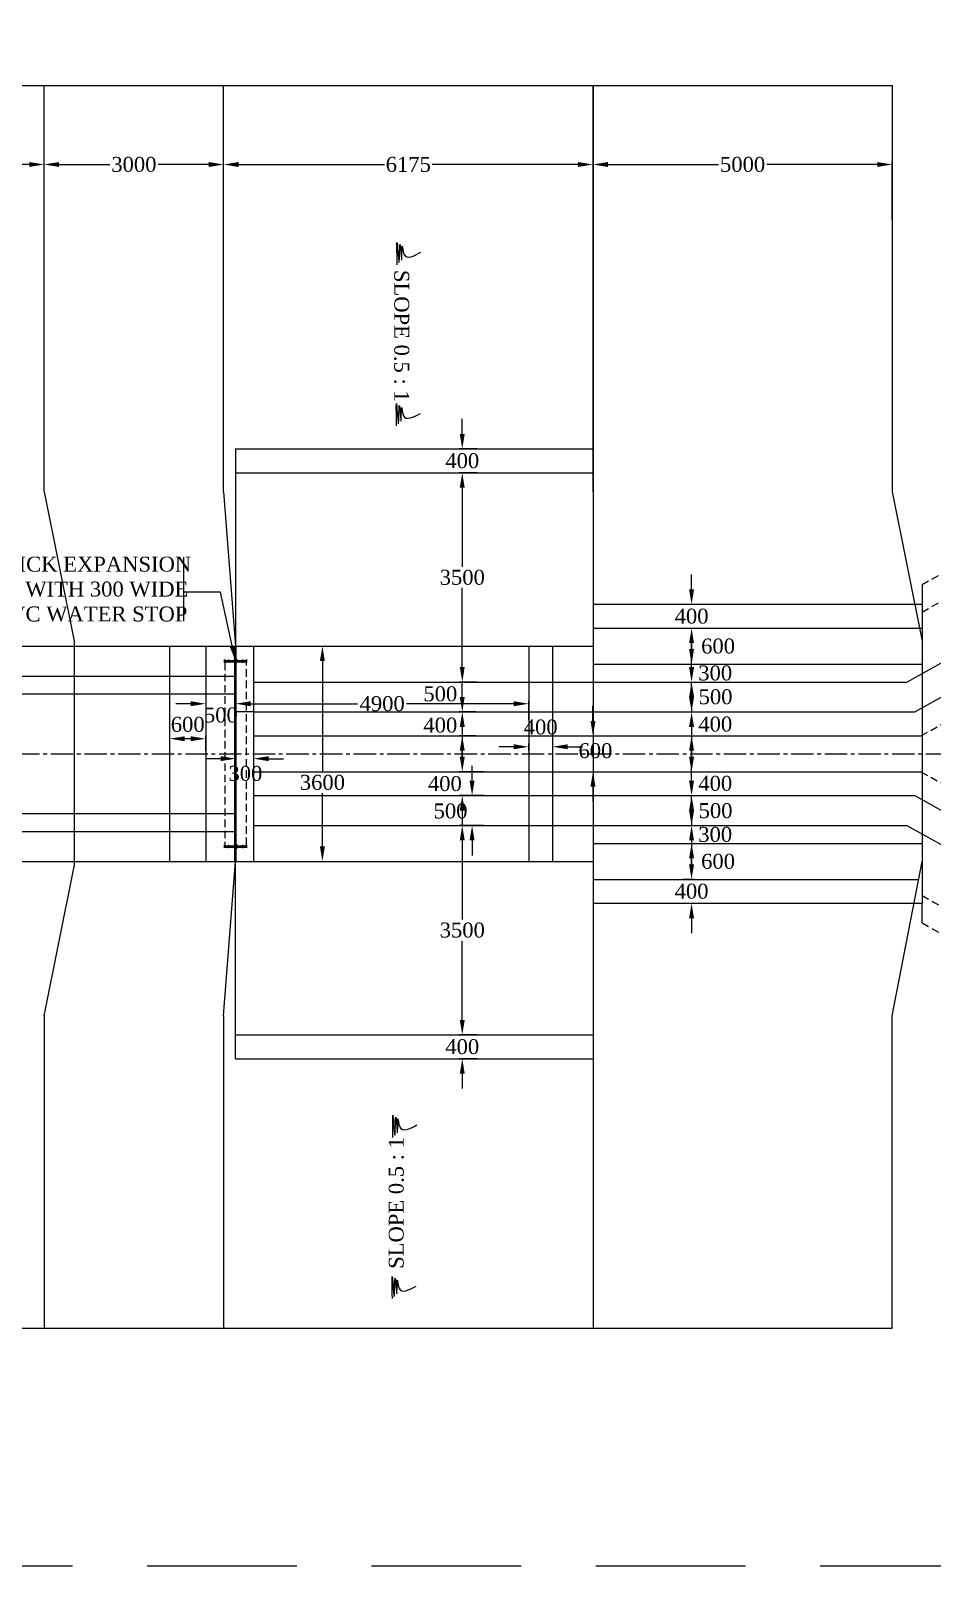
# Model space of a CAD drawing. Header units: metres. Extents: x -2039 to 105989, y -7158 to 44744.
# Drawn here: x 55542 to 70612, y -7158 to 18524 of the extents above; entities that cross this region are included whole.
import ezdxf

# ---------------------------------------------------------------- set-up
doc = ezdxf.new("R2010")
doc.units = ezdxf.units.M
doc.header["$LTSCALE"] = 10000
doc.header["$MEASUREMENT"] = 0
doc.header["$PDMODE"] = 34
doc.linetypes.add('CENTER2', pattern=[1.125, 0.75, -0.125, 0.125, -0.125])
doc.linetypes.add('DASHED2', pattern=[0.375, 0.25, -0.125])
doc.layers.get('0').update_dxf_attribs({"lineweight": 15})
for name, color, linetype, lineweight in [('5', 7, 'DASHED2', 15), ('CON HATCH', 8, 'Continuous', 13), ('DIM', 255, 'Continuous', 18), ('ref', 7, 'DASHED2', 15), ('SLOPE', 8, 'Continuous', 5), ('THICK LINE', 255, 'Continuous', 35)]:
    doc.layers.add(name, color=color, linetype=linetype, lineweight=lineweight)
doc.styles.add('dim', font='times.ttf')
doc.styles.add('Rs', font='romans.shx')
doc.styles.get("Standard").update_dxf_attribs({"font": 'times.ttf', "height": 250})
doc.styles.add('TIMES', font='times.ttf', dxfattribs={"height": 250})
doc.dimstyles.new('RS-1', dxfattribs={"dimtxt": 2, "dimasz": 2, "dimexe": 1, "dimexo": 1, "dimgap": 1, "dimtad": 1, "dimdec": 0, "dimzin": 0, "dimdsep": 46, "dimtxsty": 'Rs', "dimcen": 0.5, "dimclrd": 256, "dimclre": 256, "dimclrt": 7, "dimadec": 0, "dimazin": 0, "dimtfac": 1, "dimtdec": 0, "dimtofl": 0, "dimtmove": 2, "dimatfit": 3, "dimfxl": 1, "dimtolj": 1, "dimtzin": 0, "dimlwd": 9, "dimlwe": 9, "dimarcsym": 0})
doc.dimstyles.new('SCALE', dxfattribs={"dimtxt": 250, "dimasz": 250, "dimexe": 50, "dimexo": 50, "dimgap": 50, "dimtad": 0, "dimtih": 1, "dimtoh": 1, "dimdec": 0, "dimzin": 0, "dimdsep": 46, "dimtxsty": 'dim', "dimcen": 0.09, "dimaunit": 1, "dimadec": 5, "dimazin": 0, "dimtfac": 1, "dimtdec": 0, "dimtofl": 0, "dimtmove": 0, "dimatfit": 3, "dimfxl": 1, "dimtolj": 1, "dimtzin": 0, "dimlwd": 13, "dimlwe": 9, "dimarcsym": 0})

# ---------------------------------------------------------------- blocks, each defined once
blk = doc.blocks.new('*D113')
at = {"color": 0, "lineweight": 9, "transparency": 16777216}
for p, q in [((53467, 15776), (53467, 16337)), ((55767, 15776), (55767, 16337))]:
    blk.add_line(p, q, dxfattribs=at)
at = {"color": 0, "lineweight": 13, "transparency": 16777216}
for p, q in [((53717, 16287), (54208, 16287)), ((55517, 16287), (55025, 16287))]:
    blk.add_line(p, q, dxfattribs=at)
at = {"color": 0, "transparency": 16777216}
for points in [[(53717, 16328), (53717, 16245), (53467, 16287)], [(55517, 16328), (55517, 16245), (55767, 16287)]]:
    blk.add_solid(points, dxfattribs=at)
at = {"layer": 'Defpoints', "color": 0, "transparency": 16777216}
for p in [(55767, 16287), (53467, 15726), (55767, 15726)]:
    blk.add_point(p, dxfattribs=at)
at = {"color": 0, "transparency": 16777216, "insert": (54617, 16287), "char_height": 250, "attachment_point": 5, "style": 'dim'}
blk.add_mtext('\\A1;2300', dxfattribs=at)
blk = doc.blocks.new('*D117')
at = {"color": 0, "lineweight": 9, "transparency": 16777216}
for p, q in [((55767, 15776), (55767, 16337)), ((58767, 15776), (58767, 16337))]:
    blk.add_line(p, q, dxfattribs=at)
at = {"color": 0, "lineweight": 13, "transparency": 16777216}
for p, q in [((56017, 16287), (56862, 16287)), ((58517, 16287), (57672, 16287))]:
    blk.add_line(p, q, dxfattribs=at)
at = {"color": 0, "transparency": 16777216}
for points in [[(56017, 16328), (56017, 16245), (55767, 16287)], [(58517, 16328), (58517, 16245), (58767, 16287)]]:
    blk.add_solid(points, dxfattribs=at)
at = {"layer": 'Defpoints', "color": 0, "transparency": 16777216}
for p in [(58767, 16287), (55767, 15726), (58767, 15726)]:
    blk.add_point(p, dxfattribs=at)
at = {"color": 0, "transparency": 16777216, "insert": (57267, 16287), "char_height": 250, "attachment_point": 5, "style": 'dim'}
blk.add_mtext('\\A1;3000', dxfattribs=at)
blk = doc.blocks.new('*D152')
at = {"color": 0, "lineweight": 13, "transparency": 16777216}
for p, q in [((58217, 7268), (57967, 7268)), ((59217, 7268), (59467, 7268))]:
    blk.add_line(p, q, dxfattribs=at)
at = {"color": 0, "lineweight": 9, "transparency": 16777216}
for p, q in [((58467, 7381), (58467, 7218)), ((58967, 7381), (58967, 7218))]:
    blk.add_line(p, q, dxfattribs=at)
at = {"color": 0, "transparency": 16777216}
for points in [[(58217, 7310), (58217, 7227), (58467, 7268)], [(59217, 7310), (59217, 7227), (58967, 7268)]]:
    blk.add_solid(points, dxfattribs=at)
at = {"layer": 'Defpoints', "color": 0, "transparency": 16777216}
for p in [(58467, 7431), (58467, 7268), (58967, 7431)]:
    blk.add_point(p, dxfattribs=at)
at = {"color": 0, "transparency": 16777216, "insert": (58721, 7078), "char_height": 250, "attachment_point": 5, "style": 'dim'}
blk.add_mtext('\\A1;500', dxfattribs=at)
blk = doc.blocks.new('*D153')
at = {"color": 0, "lineweight": 9, "transparency": 16777216}
for p, q in [((58967, 6464), (58967, 6299)), ((59267, 6464), (59267, 6299))]:
    blk.add_line(p, q, dxfattribs=at)
at = {"color": 0, "lineweight": 13, "transparency": 16777216}
for p, q in [((58717, 6349), (58467, 6349)), ((59517, 6349), (59767, 6349))]:
    blk.add_line(p, q, dxfattribs=at)
at = {"color": 0, "transparency": 16777216}
for points in [[(58717, 6391), (58717, 6308), (58967, 6349)], [(59517, 6391), (59517, 6308), (59267, 6349)]]:
    blk.add_solid(points, dxfattribs=at)
at = {"layer": 'Defpoints', "color": 0, "transparency": 16777216}
for p in [(58967, 6514), (59267, 6514), (58967, 6349)]:
    blk.add_point(p, dxfattribs=at)
at = {"color": 0, "transparency": 16777216, "insert": (59131, 6101), "char_height": 250, "attachment_point": 5, "style": 'dim'}
blk.add_mtext('\\A1;300', dxfattribs=at)
blk = doc.blocks.new('*D154')
at = {"color": 0, "lineweight": 9, "transparency": 16777216}
for p, q in [((57867, 6481), (57867, 6733)), ((58467, 6481), (58467, 6733))]:
    blk.add_line(p, q, dxfattribs=at)
at = {"color": 0, "lineweight": 13, "transparency": 16777216}
blk.add_line((58217, 6683), (58117, 6683), dxfattribs=at)
at = {"color": 0, "transparency": 16777216}
for points in [[(58117, 6724), (58117, 6641), (57867, 6683)], [(58217, 6724), (58217, 6641), (58467, 6683)]]:
    blk.add_solid(points, dxfattribs=at)
at = {"layer": 'Defpoints', "color": 0, "transparency": 16777216}
for p in [(57867, 6683), (57867, 6431), (58467, 6431)]:
    blk.add_point(p, dxfattribs=at)
at = {"color": 0, "transparency": 16777216, "insert": (58167, 6921), "char_height": 250, "attachment_point": 5, "style": 'dim'}
blk.add_mtext('\\A1;600', dxfattribs=at)
blk = doc.blocks.new('PVC WATER STOP')
at = {"layer": 'CON HATCH', "ltscale": 10000}
h = blk.add_hatch(dxfattribs=at)
h.set_pattern_fill('ANSI31', color=256, scale=10, style=0)
h.set_pattern_definition([(45, (-56678.805, -80567.5), (-0.883883476, 0.883883476), [])])
h.paths.add_polyline_path([(25, -6), (107, -6, 0.606977), (130, -6), (181, -6), (181, 6), (130, 6, 0.606977), (107, 6), (25, 6, 0.790569), (-25, 6), (-107, 6, 0.606977), (-130, 6), (-181, 6), (-181, -6), (-130, -6, 0.606977), (-107, -6), (-25, -6, 0.790569)])
h.paths.add_polyline_path([(-11, 0, -1), (11, 0, -1)], flags=16)
at = {"layer": 'THICK LINE', "ltscale": 10000}
for p, q in [((-181, -25), (-181, 25)), ((-181, 6), (-130, 6)), ((-107, 6), (-25, 6)), ((25, 6), (107, 6)), ((130, 6), (181, 6)), ((181, -25), (181, 25)), ((-181, -6), (-130, -6)), ((-107, -6), (-25, -6)), ((25, -6), (107, -6)), ((130, -6), (181, -6))]:
    blk.add_line(p, q, dxfattribs=at)
blk.add_circle((0, 0), 11, dxfattribs=at)
for centre, radius, start, end in [((-118, 0), 13, 27.4864, 152.5136), ((0, 0), 26, 13.3424, 166.6576), ((118, 0), 13, 27.4864, 152.5136), ((-118, 0), 13, 207.4864, 332.5136), ((0, 0), 26, 193.3424, 346.6576), ((118, 0), 13, 207.4864, 332.5136)]:
    blk.add_arc(centre, radius, start, end, dxfattribs=at)
blk = doc.blocks.new('*D156')
at = {"color": 0, "lineweight": 9, "transparency": 16777216}
for p, q in [((60045, 8231), (60468, 8231)), ((60045, 4631), (60468, 4631))]:
    blk.add_line(p, q, dxfattribs=at)
at = {"color": 0, "lineweight": 13, "transparency": 16777216}
for p, q in [((60418, 7981), (60418, 6128)), ((60418, 4881), (60418, 5774))]:
    blk.add_line(p, q, dxfattribs=at)
at = {"color": 0, "transparency": 16777216}
for points in [[(60376, 7981), (60459, 7981), (60418, 8231)], [(60376, 4881), (60459, 4881), (60418, 4631)]]:
    blk.add_solid(points, dxfattribs=at)
at = {"layer": 'Defpoints', "color": 0, "transparency": 16777216}
for p in [(59995, 8231), (60418, 8231), (59995, 4631)]:
    blk.add_point(p, dxfattribs=at)
at = {"color": 0, "transparency": 16777216, "insert": (60418, 5951), "char_height": 250, "attachment_point": 5, "style": 'dim'}
blk.add_mtext('\\A1;3600', dxfattribs=at)
blk = doc.blocks.new('*D157')
at = {"color": 0, "lineweight": 9, "transparency": 16777216}
for p, q in [((58967, 6997), (58967, 7318)), ((63867, 6997), (63867, 7318))]:
    blk.add_line(p, q, dxfattribs=at)
at = {"color": 0, "lineweight": 13, "transparency": 16777216}
for p, q in [((59217, 7268), (61007, 7268)), ((63617, 7268), (61826, 7268))]:
    blk.add_line(p, q, dxfattribs=at)
at = {"color": 0, "transparency": 16777216}
for points in [[(59217, 7310), (59217, 7227), (58967, 7268)], [(63617, 7310), (63617, 7227), (63867, 7268)]]:
    blk.add_solid(points, dxfattribs=at)
at = {"layer": 'Defpoints', "color": 0, "transparency": 16777216}
for p in [(63867, 7268), (58967, 6947), (63867, 6947)]:
    blk.add_point(p, dxfattribs=at)
at = {"color": 0, "transparency": 16777216, "insert": (61417, 7268), "char_height": 250, "attachment_point": 5, "style": 'dim'}
blk.add_mtext('\\A1;4900', dxfattribs=at)
blk = doc.blocks.new('*D158')
at = {"color": 0, "lineweight": 13, "transparency": 16777216}
for p, q in [((62920, 5981), (62920, 6231)), ((62920, 4981), (62920, 4731))]:
    blk.add_line(p, q, dxfattribs=at)
at = {"color": 0, "lineweight": 9, "transparency": 16777216}
for p, q in [((63113, 5731), (62870, 5731)), ((63113, 5231), (62870, 5231))]:
    blk.add_line(p, q, dxfattribs=at)
at = {"color": 0, "transparency": 16777216}
for points in [[(62878, 5981), (62961, 5981), (62920, 5731)], [(62878, 4981), (62961, 4981), (62920, 5231)]]:
    blk.add_solid(points, dxfattribs=at)
at = {"layer": 'Defpoints', "color": 0, "transparency": 16777216}
for p in [(63163, 5731), (62920, 5231), (63163, 5231)]:
    blk.add_point(p, dxfattribs=at)
at = {"color": 0, "transparency": 16777216, "insert": (62560, 5473), "char_height": 250, "attachment_point": 5, "style": 'dim'}
blk.add_mtext('\\A1;500', dxfattribs=at)
blk = doc.blocks.new('*D159')
at = {"color": 0, "lineweight": 13, "transparency": 16777216}
for p, q in [((62756, 6381), (62756, 6631)), ((62756, 5481), (62756, 5231))]:
    blk.add_line(p, q, dxfattribs=at)
at = {"color": 0, "lineweight": 9, "transparency": 16777216}
for p, q in [((63110, 6131), (62706, 6131)), ((63110, 5731), (62706, 5731))]:
    blk.add_line(p, q, dxfattribs=at)
at = {"color": 0, "transparency": 16777216}
for points in [[(62714, 6381), (62797, 6381), (62756, 6131)], [(62714, 5481), (62797, 5481), (62756, 5731)]]:
    blk.add_solid(points, dxfattribs=at)
at = {"layer": 'Defpoints', "color": 0, "transparency": 16777216}
for p in [(63160, 6131), (62756, 5731), (63160, 5731)]:
    blk.add_point(p, dxfattribs=at)
at = {"color": 0, "transparency": 16777216, "insert": (62465, 5931), "char_height": 250, "attachment_point": 5, "style": 'dim'}
blk.add_mtext('\\A1;400', dxfattribs=at)
blk = doc.blocks.new('*D160')
at = {"color": 0, "lineweight": 13, "transparency": 16777216}
for p, q in [((62756, 7381), (62756, 7631)), ((62756, 6481), (62756, 6231))]:
    blk.add_line(p, q, dxfattribs=at)
at = {"color": 0, "lineweight": 9, "transparency": 16777216}
for p, q in [((62980, 7131), (62706, 7131)), ((62980, 6731), (62706, 6731))]:
    blk.add_line(p, q, dxfattribs=at)
at = {"color": 0, "transparency": 16777216}
for points in [[(62714, 7381), (62797, 7381), (62756, 7131)], [(62714, 6481), (62797, 6481), (62756, 6731)]]:
    blk.add_solid(points, dxfattribs=at)
at = {"layer": 'Defpoints', "color": 0, "transparency": 16777216}
for p in [(62756, 7131), (63030, 7131), (63030, 6731)]:
    blk.add_point(p, dxfattribs=at)
at = {"color": 0, "transparency": 16777216, "insert": (62389, 6909), "char_height": 250, "attachment_point": 5, "style": 'dim'}
blk.add_mtext('\\A1;400', dxfattribs=at)
blk = doc.blocks.new('*D161')
at = {"color": 0, "lineweight": 13, "transparency": 16777216}
for p, q in [((62756, 7881), (62756, 8131)), ((62756, 6881), (62756, 6631))]:
    blk.add_line(p, q, dxfattribs=at)
at = {"color": 0, "lineweight": 9, "transparency": 16777216}
for p, q in [((62980, 7631), (62706, 7631)), ((62980, 7131), (62706, 7131))]:
    blk.add_line(p, q, dxfattribs=at)
at = {"color": 0, "transparency": 16777216}
for points in [[(62714, 7881), (62797, 7881), (62756, 7631)], [(62714, 6881), (62797, 6881), (62756, 7131)]]:
    blk.add_solid(points, dxfattribs=at)
at = {"layer": 'Defpoints', "color": 0, "transparency": 16777216}
for p in [(62756, 7631), (63030, 7631), (63030, 7131)]:
    blk.add_point(p, dxfattribs=at)
at = {"color": 0, "transparency": 16777216, "insert": (62389, 7432), "char_height": 250, "attachment_point": 5, "style": 'dim'}
blk.add_mtext('\\A1;500', dxfattribs=at)
blk = doc.blocks.new('*D162')
at = {"color": 0, "lineweight": 9, "transparency": 16777216}
for p, q in [((63005, 11131), (62706, 11131)), ((63005, 7631), (62706, 7631))]:
    blk.add_line(p, q, dxfattribs=at)
at = {"color": 0, "lineweight": 13, "transparency": 16777216}
for p, q in [((62756, 10881), (62756, 9558)), ((62756, 7881), (62756, 9204))]:
    blk.add_line(p, q, dxfattribs=at)
at = {"color": 0, "transparency": 16777216}
for points in [[(62714, 10881), (62797, 10881), (62756, 11131)], [(62714, 7881), (62797, 7881), (62756, 7631)]]:
    blk.add_solid(points, dxfattribs=at)
at = {"layer": 'Defpoints', "color": 0, "transparency": 16777216}
for p in [(62756, 11131), (63055, 11131), (63055, 7631)]:
    blk.add_point(p, dxfattribs=at)
at = {"color": 0, "transparency": 16777216, "insert": (62756, 9381), "char_height": 250, "attachment_point": 5, "style": 'dim'}
blk.add_mtext('\\A1;3500', dxfattribs=at)
blk = doc.blocks.new('*D163')
at = {"color": 0, "lineweight": 13, "transparency": 16777216}
for p, q in [((62756, 11781), (62756, 12031)), ((62756, 10881), (62756, 10631))]:
    blk.add_line(p, q, dxfattribs=at)
at = {"color": 0, "lineweight": 9, "transparency": 16777216}
for p, q in [((63005, 11531), (62706, 11531)), ((63005, 11131), (62706, 11131))]:
    blk.add_line(p, q, dxfattribs=at)
at = {"color": 0, "transparency": 16777216}
for points in [[(62714, 11781), (62797, 11781), (62756, 11531)], [(62714, 10881), (62797, 10881), (62756, 11131)]]:
    blk.add_solid(points, dxfattribs=at)
at = {"layer": 'Defpoints', "color": 0, "transparency": 16777216}
for p in [(62756, 11531), (63055, 11531), (63055, 11131)]:
    blk.add_point(p, dxfattribs=at)
at = {"color": 0, "transparency": 16777216, "insert": (62756, 11331), "char_height": 250, "attachment_point": 5, "style": 'dim'}
blk.add_mtext('\\A1;400', dxfattribs=at)
blk = doc.blocks.new('*D164')
at = {"color": 0, "lineweight": 9, "transparency": 16777216}
for p, q in [((63005, 5231), (62706, 5231)), ((63005, 1731), (62706, 1731))]:
    blk.add_line(p, q, dxfattribs=at)
at = {"color": 0, "lineweight": 13, "transparency": 16777216}
for p, q in [((62756, 4981), (62756, 3658)), ((62756, 1981), (62756, 3304))]:
    blk.add_line(p, q, dxfattribs=at)
at = {"color": 0, "transparency": 16777216}
for points in [[(62714, 4981), (62797, 4981), (62756, 5231)], [(62714, 1981), (62797, 1981), (62756, 1731)]]:
    blk.add_solid(points, dxfattribs=at)
at = {"layer": 'Defpoints', "color": 0, "transparency": 16777216}
for p in [(63055, 5231), (62756, 1731), (63055, 1731)]:
    blk.add_point(p, dxfattribs=at)
at = {"color": 0, "transparency": 16777216, "insert": (62756, 3481), "char_height": 250, "attachment_point": 5, "style": 'dim'}
blk.add_mtext('\\A1;3500', dxfattribs=at)
blk = doc.blocks.new('*D165')
at = {"color": 0, "lineweight": 13, "transparency": 16777216}
for p, q in [((62756, 1981), (62756, 2231)), ((62756, 1081), (62756, 831))]:
    blk.add_line(p, q, dxfattribs=at)
at = {"color": 0, "lineweight": 9, "transparency": 16777216}
for p, q in [((63005, 1731), (62706, 1731)), ((63005, 1331), (62706, 1331))]:
    blk.add_line(p, q, dxfattribs=at)
at = {"color": 0, "transparency": 16777216}
for points in [[(62714, 1981), (62797, 1981), (62756, 1731)], [(62714, 1081), (62797, 1081), (62756, 1331)]]:
    blk.add_solid(points, dxfattribs=at)
at = {"layer": 'Defpoints', "color": 0, "transparency": 16777216}
for p in [(63055, 1731), (62756, 1331), (63055, 1331)]:
    blk.add_point(p, dxfattribs=at)
at = {"color": 0, "transparency": 16777216, "insert": (62756, 1531), "char_height": 250, "attachment_point": 5, "style": 'dim'}
blk.add_mtext('\\A1;400', dxfattribs=at)
blk = doc.blocks.new('*D166')
at = {"color": 0, "lineweight": 13, "transparency": 16777216}
for p, q in [((63617, 6548), (63367, 6548)), ((64517, 6548), (64767, 6548))]:
    blk.add_line(p, q, dxfattribs=at)
at = {"color": 0, "lineweight": 9, "transparency": 16777216}
for p, q in [((63867, 6481), (63867, 6598)), ((64267, 6481), (64267, 6598))]:
    blk.add_line(p, q, dxfattribs=at)
at = {"color": 0, "transparency": 16777216}
for points in [[(63617, 6590), (63617, 6506), (63867, 6548)], [(64517, 6590), (64517, 6506), (64267, 6548)]]:
    blk.add_solid(points, dxfattribs=at)
at = {"layer": 'Defpoints', "color": 0, "transparency": 16777216}
for p in [(63867, 6431), (64267, 6548), (64267, 6431)]:
    blk.add_point(p, dxfattribs=at)
at = {"color": 0, "transparency": 16777216, "insert": (64067, 6877), "char_height": 250, "attachment_point": 5, "style": 'dim'}
blk.add_mtext('\\A1;400', dxfattribs=at)
blk = doc.blocks.new('*D167')
at = {"color": 0, "lineweight": 13, "transparency": 16777216}
for p, q in [((64941, 6981), (64941, 7231)), ((64941, 5881), (64941, 5631))]:
    blk.add_line(p, q, dxfattribs=at)
at = {"color": 0, "lineweight": 9, "transparency": 16777216}
for p, q in [((64716, 6731), (64991, 6731)), ((64716, 6131), (64991, 6131))]:
    blk.add_line(p, q, dxfattribs=at)
at = {"color": 0, "transparency": 16777216}
for points in [[(64899, 6981), (64982, 6981), (64941, 6731)], [(64899, 5881), (64982, 5881), (64941, 6131)]]:
    blk.add_solid(points, dxfattribs=at)
at = {"layer": 'Defpoints', "color": 0, "transparency": 16777216}
for p in [(64666, 6731), (64666, 6131), (64941, 6131)]:
    blk.add_point(p, dxfattribs=at)
at = {"color": 0, "transparency": 16777216, "insert": (64982, 6481), "char_height": 250, "attachment_point": 5, "style": 'dim'}
blk.add_mtext('\\A1;600', dxfattribs=at)
blk = doc.blocks.new('*D168')
at = {"color": 0, "lineweight": 13, "transparency": 16777216}
for p, q in [((66589, 6381), (66589, 6631)), ((66589, 5481), (66589, 5231))]:
    blk.add_line(p, q, dxfattribs=at)
at = {"color": 0, "lineweight": 9, "transparency": 16777216}
for p, q in [((66443, 6131), (66639, 6131)), ((66443, 5731), (66639, 5731))]:
    blk.add_line(p, q, dxfattribs=at)
at = {"color": 0, "transparency": 16777216}
for points in [[(66547, 6381), (66630, 6381), (66589, 6131)], [(66547, 5481), (66630, 5481), (66589, 5731)]]:
    blk.add_solid(points, dxfattribs=at)
at = {"layer": 'Defpoints', "color": 0, "transparency": 16777216}
for p in [(66393, 6131), (66393, 5731), (66589, 5731)]:
    blk.add_point(p, dxfattribs=at)
at = {"color": 0, "transparency": 16777216, "insert": (66985, 5935), "char_height": 250, "attachment_point": 5, "style": 'dim'}
blk.add_mtext('\\A1;400', dxfattribs=at)
blk = doc.blocks.new('*D169')
at = {"color": 0, "lineweight": 13, "transparency": 16777216}
for p, q in [((66589, 5981), (66589, 6231)), ((66589, 4981), (66589, 4731))]:
    blk.add_line(p, q, dxfattribs=at)
at = {"color": 0, "lineweight": 9, "transparency": 16777216}
for p, q in [((66443, 5731), (66639, 5731)), ((66443, 5231), (66639, 5231))]:
    blk.add_line(p, q, dxfattribs=at)
at = {"color": 0, "transparency": 16777216}
for points in [[(66547, 5981), (66630, 5981), (66589, 5731)], [(66547, 4981), (66630, 4981), (66589, 5231)]]:
    blk.add_solid(points, dxfattribs=at)
at = {"layer": 'Defpoints', "color": 0, "transparency": 16777216}
for p in [(66393, 5731), (66393, 5231), (66589, 5231)]:
    blk.add_point(p, dxfattribs=at)
at = {"color": 0, "transparency": 16777216, "insert": (66990, 5478), "char_height": 250, "attachment_point": 5, "style": 'dim'}
blk.add_mtext('\\A1;500', dxfattribs=at)
blk = doc.blocks.new('*D170')
at = {"color": 0, "lineweight": 13, "transparency": 16777216}
for p, q in [((66589, 5481), (66589, 5731)), ((66589, 4681), (66589, 4431))]:
    blk.add_line(p, q, dxfattribs=at)
at = {"color": 0, "lineweight": 9, "transparency": 16777216}
for p, q in [((66443, 5231), (66639, 5231)), ((66443, 4931), (66639, 4931))]:
    blk.add_line(p, q, dxfattribs=at)
at = {"color": 0, "transparency": 16777216}
for points in [[(66547, 5481), (66630, 5481), (66589, 5231)], [(66547, 4681), (66630, 4681), (66589, 4931)]]:
    blk.add_solid(points, dxfattribs=at)
at = {"layer": 'Defpoints', "color": 0, "transparency": 16777216}
for p in [(66393, 5231), (66393, 4931), (66589, 4931)]:
    blk.add_point(p, dxfattribs=at)
at = {"color": 0, "transparency": 16777216, "insert": (66984, 5081), "char_height": 250, "attachment_point": 5, "style": 'dim'}
blk.add_mtext('\\A1;300', dxfattribs=at)
blk = doc.blocks.new('*D171')
at = {"color": 0, "lineweight": 9, "transparency": 16777216}
for p, q in [((66443, 4931), (66639, 4931)), ((66443, 4331), (66639, 4331))]:
    blk.add_line(p, q, dxfattribs=at)
at = {"color": 0, "lineweight": 13, "transparency": 16777216}
blk.add_line((66589, 4681), (66589, 4581), dxfattribs=at)
at = {"color": 0, "transparency": 16777216}
for points in [[(66547, 4681), (66630, 4681), (66589, 4931)], [(66547, 4581), (66630, 4581), (66589, 4331)]]:
    blk.add_solid(points, dxfattribs=at)
at = {"layer": 'Defpoints', "color": 0, "transparency": 16777216}
for p in [(66393, 4931), (66393, 4331), (66589, 4331)]:
    blk.add_point(p, dxfattribs=at)
at = {"color": 0, "transparency": 16777216, "insert": (67032, 4631), "char_height": 250, "attachment_point": 5, "style": 'dim'}
blk.add_mtext('\\A1;600', dxfattribs=at)
blk = doc.blocks.new('*D172')
at = {"color": 0, "lineweight": 13, "transparency": 16777216}
for p, q in [((66589, 4581), (66589, 4831)), ((66589, 3681), (66589, 3431))]:
    blk.add_line(p, q, dxfattribs=at)
at = {"color": 0, "lineweight": 9, "transparency": 16777216}
for p, q in [((66443, 4331), (66639, 4331)), ((66443, 3931), (66639, 3931))]:
    blk.add_line(p, q, dxfattribs=at)
at = {"color": 0, "transparency": 16777216}
for points in [[(66547, 4581), (66630, 4581), (66589, 4331)], [(66547, 3681), (66630, 3681), (66589, 3931)]]:
    blk.add_solid(points, dxfattribs=at)
at = {"layer": 'Defpoints', "color": 0, "transparency": 16777216}
for p in [(66393, 4331), (66393, 3931), (66589, 3931)]:
    blk.add_point(p, dxfattribs=at)
at = {"color": 0, "transparency": 16777216, "insert": (66589, 4131), "char_height": 250, "attachment_point": 5, "style": 'dim'}
blk.add_mtext('\\A1;400', dxfattribs=at)
blk = doc.blocks.new('*D173')
at = {"color": 0, "lineweight": 13, "transparency": 16777216}
for p, q in [((66589, 7381), (66589, 7631)), ((66589, 6481), (66589, 6231))]:
    blk.add_line(p, q, dxfattribs=at)
at = {"color": 0, "lineweight": 9, "transparency": 16777216}
for p, q in [((66443, 7131), (66639, 7131)), ((66443, 6731), (66639, 6731))]:
    blk.add_line(p, q, dxfattribs=at)
at = {"color": 0, "transparency": 16777216}
for points in [[(66547, 7381), (66630, 7381), (66589, 7131)], [(66547, 6481), (66630, 6481), (66589, 6731)]]:
    blk.add_solid(points, dxfattribs=at)
at = {"layer": 'Defpoints', "color": 0, "transparency": 16777216}
for p in [(66393, 7131), (66589, 7131), (66393, 6731)]:
    blk.add_point(p, dxfattribs=at)
at = {"color": 0, "transparency": 16777216, "insert": (66985, 6926), "char_height": 250, "attachment_point": 5, "style": 'dim'}
blk.add_mtext('\\A1;400', dxfattribs=at)
blk = doc.blocks.new('*D174')
at = {"color": 0, "lineweight": 13, "transparency": 16777216}
for p, q in [((66589, 7881), (66589, 8131)), ((66589, 6881), (66589, 6631))]:
    blk.add_line(p, q, dxfattribs=at)
at = {"color": 0, "lineweight": 9, "transparency": 16777216}
for p, q in [((66443, 7631), (66639, 7631)), ((66443, 7131), (66639, 7131))]:
    blk.add_line(p, q, dxfattribs=at)
at = {"color": 0, "transparency": 16777216}
for points in [[(66547, 7881), (66630, 7881), (66589, 7631)], [(66547, 6881), (66630, 6881), (66589, 7131)]]:
    blk.add_solid(points, dxfattribs=at)
at = {"layer": 'Defpoints', "color": 0, "transparency": 16777216}
for p in [(66393, 7631), (66589, 7631), (66393, 7131)]:
    blk.add_point(p, dxfattribs=at)
at = {"color": 0, "transparency": 16777216, "insert": (66990, 7383), "char_height": 250, "attachment_point": 5, "style": 'dim'}
blk.add_mtext('\\A1;500', dxfattribs=at)
blk = doc.blocks.new('*D175')
at = {"color": 0, "lineweight": 13, "transparency": 16777216}
for p, q in [((66589, 8181), (66589, 8431)), ((66589, 7381), (66589, 7131))]:
    blk.add_line(p, q, dxfattribs=at)
at = {"color": 0, "lineweight": 9, "transparency": 16777216}
for p, q in [((66443, 7931), (66639, 7931)), ((66443, 7631), (66639, 7631))]:
    blk.add_line(p, q, dxfattribs=at)
at = {"color": 0, "transparency": 16777216}
for points in [[(66547, 8181), (66630, 8181), (66589, 7931)], [(66547, 7381), (66630, 7381), (66589, 7631)]]:
    blk.add_solid(points, dxfattribs=at)
at = {"layer": 'Defpoints', "color": 0, "transparency": 16777216}
for p in [(66393, 7931), (66589, 7931), (66393, 7631)]:
    blk.add_point(p, dxfattribs=at)
at = {"color": 0, "transparency": 16777216, "insert": (66984, 7781), "char_height": 250, "attachment_point": 5, "style": 'dim'}
blk.add_mtext('\\A1;300', dxfattribs=at)
blk = doc.blocks.new('*D176')
at = {"color": 0, "lineweight": 9, "transparency": 16777216}
for p, q in [((66443, 8531), (66639, 8531)), ((66443, 7931), (66639, 7931))]:
    blk.add_line(p, q, dxfattribs=at)
at = {"color": 0, "lineweight": 13, "transparency": 16777216}
blk.add_line((66589, 8181), (66589, 8281), dxfattribs=at)
at = {"color": 0, "transparency": 16777216}
for points in [[(66547, 8281), (66630, 8281), (66589, 8531)], [(66547, 8181), (66630, 8181), (66589, 7931)]]:
    blk.add_solid(points, dxfattribs=at)
at = {"layer": 'Defpoints', "color": 0, "transparency": 16777216}
for p in [(66393, 8531), (66589, 8531), (66393, 7931)]:
    blk.add_point(p, dxfattribs=at)
at = {"color": 0, "transparency": 16777216, "insert": (67032, 8231), "char_height": 250, "attachment_point": 5, "style": 'dim'}
blk.add_mtext('\\A1;600', dxfattribs=at)
blk = doc.blocks.new('*D177')
at = {"color": 0, "lineweight": 13, "transparency": 16777216}
for p, q in [((66589, 9181), (66589, 9431)), ((66589, 8281), (66589, 8031))]:
    blk.add_line(p, q, dxfattribs=at)
at = {"color": 0, "lineweight": 9, "transparency": 16777216}
for p, q in [((66443, 8931), (66639, 8931)), ((66443, 8531), (66639, 8531))]:
    blk.add_line(p, q, dxfattribs=at)
at = {"color": 0, "transparency": 16777216}
for points in [[(66547, 9181), (66630, 9181), (66589, 8931)], [(66547, 8281), (66630, 8281), (66589, 8531)]]:
    blk.add_solid(points, dxfattribs=at)
at = {"layer": 'Defpoints', "color": 0, "transparency": 16777216}
for p in [(66393, 8931), (66589, 8931), (66393, 8531)]:
    blk.add_point(p, dxfattribs=at)
at = {"color": 0, "transparency": 16777216, "insert": (66589, 8731), "char_height": 250, "attachment_point": 5, "style": 'dim'}
blk.add_mtext('\\A1;400', dxfattribs=at)
blk = doc.blocks.new('*D184')
at = {"color": 0, "lineweight": 9, "transparency": 16777216}
for p, q in [((58767, 15776), (58767, 16337)), ((64942, 15776), (64942, 16337))]:
    blk.add_line(p, q, dxfattribs=at)
at = {"color": 0, "lineweight": 13, "transparency": 16777216}
for p, q in [((59017, 16287), (61455, 16287)), ((64692, 16287), (62253, 16287))]:
    blk.add_line(p, q, dxfattribs=at)
at = {"color": 0, "transparency": 16777216}
for points in [[(59017, 16328), (59017, 16245), (58767, 16287)], [(64692, 16328), (64692, 16245), (64942, 16287)]]:
    blk.add_solid(points, dxfattribs=at)
at = {"layer": 'Defpoints', "color": 0, "transparency": 16777216}
for p in [(64942, 16287), (58767, 15726), (64942, 15726)]:
    blk.add_point(p, dxfattribs=at)
at = {"color": 0, "transparency": 16777216, "insert": (61854, 16287), "char_height": 250, "attachment_point": 5, "style": 'dim'}
blk.add_mtext('\\A1;6175', dxfattribs=at)
blk = doc.blocks.new('*D185')
at = {"color": 0, "lineweight": 9, "transparency": 16777216}
for p, q in [((64942, 15367), (64942, 16337)), ((69942, 15367), (69942, 16337))]:
    blk.add_line(p, q, dxfattribs=at)
at = {"color": 0, "lineweight": 13, "transparency": 16777216}
for p, q in [((65192, 16287), (67038, 16287)), ((69692, 16287), (67846, 16287))]:
    blk.add_line(p, q, dxfattribs=at)
at = {"color": 0, "transparency": 16777216}
for points in [[(65192, 16328), (65192, 16245), (64942, 16287)], [(69692, 16328), (69692, 16245), (69942, 16287)]]:
    blk.add_solid(points, dxfattribs=at)
at = {"layer": 'Defpoints', "color": 0, "transparency": 16777216}
for p in [(69942, 16287), (64942, 15317), (69942, 15317)]:
    blk.add_point(p, dxfattribs=at)
at = {"color": 0, "transparency": 16777216, "insert": (67442, 16287), "char_height": 250, "attachment_point": 5, "style": 'dim'}
blk.add_mtext('\\A1;5000', dxfattribs=at)

msp = doc.modelspace()

# ---------------------------------------------------------------- hatches: boundary and pattern name
at = {"layer": 'CON HATCH'}
h = msp.add_hatch(dxfattribs=at)
h.set_pattern_fill('AR-CONC', color=256, scale=0.04, style=0)
h.set_pattern_definition([(50, (56796.77834, 6045.85135), (0.286904, -0.0251009), [0.03, -0.33]), (355, (56796.77834, 6045.85135), (-0.0555005, 0.300877), [0.024, -0.264]), (100.4514, (56796.80225, 6045.84926), (0.2314038, 0.2757758), [0.025496, -0.280457]), (46.1842, (56796.77834, 6045.93135), (0.4268964, -0.0662076), [0.045, -0.495]), (96.6356, (56796.8139, 6045.92583), (0.373865, 0.389647), [0.038244, -0.420685]), (351.1842, (56796.77834, 6045.93135), (0.373865, 0.3896474), [0.036, -0.396]), (21, (56796.81834, 6045.91135), (0.2387628, -0.1610476), [0.03, -0.33]), (326, (56796.81834, 6045.91135), (0.097326, 0.29006), [0.024, -0.264]), (71.4514, (56796.83824, 6045.89793), (0.336089, 0.1290122), [0.025496, -0.280457]), (37.5, (56796.77834, 6045.85135), (0.00486394, 0.13315754), [0, -0.2608, 0, -0.268, 0, -0.265]), (7.5, (56796.77834, 6045.85135), (0.1052278, 0.1577647), [0, -0.1528, 0, -0.2548, 0, -0.101]), (327.5, (56796.68914, 6045.85135), (0.21352897, -0.00902195), [0, -0.1, 0, -0.312, 0, -0.414]), (317.5, (56796.64914, 6045.85135), (0.2332745, 0.040042), [0, -0.13, 0, -0.2072, 0, -0.294])])
h.paths.add_polyline_path([(56823.1, 6047.9), (56823.7, 6047.9), (56823.7, 6048.1), (56823.1, 6048.1)], flags=24)

# ---------------------------------------------------------------- linework, layer by layer
at = {"color": 8, "linetype": 'CENTER2', "lineweight": 15, "ltscale": 0.05}
for p, q in [((58966.8, 4630.7), (58966.8, 8230.7)), ((-935, 6430.7), (86930.5, 6430.7))]:
    msp.add_line(p, q, dxfattribs=at)
at = {"layer": '5', "color": 5, "linetype": 'DASHED2', "ltscale": 0.05}
for p, q in [((70441.8, 9260.2), (72641.8, 10487.6)), ((70441.8, 8802.1), (73041.8, 10252.7)), ((70423.5, 6730.7), (74841.8, 9195.8)), ((58785.6, 7955.4), (58785.6, 4905.9)), ((59148, 4905.9), (59148, 7958.4)), ((70423.5, 6130.7), (74841.8, 3665.6)), ((70441.8, 4059.3), (73041.8, 2608.6)), ((70441.8, 3601.2), (72641.8, 2373.8))]:
    msp.add_line(p, q, dxfattribs=at)
at = {"layer": 'CON HATCH', "color": 3, "ltscale": 10000}
for p, q in [((55766.8, 10814.5), (55766.8, 17607.6)), ((58766.8, 10814.5), (58766.8, 17607.6)), ((64941.8, 10814.5), (64941.8, 17607.6)), ((64941.8, 17607.6), (64941.8, -3173.2)), ((69941.8, 17607.6), (69941.8, 10814.5)), ((58966.8, 11530.7), (64941.8, 11530.7)), ((58966.8, 11530.7), (58966.8, 8230.7)), ((58966.8, 11130.7), (64941.8, 11130.7)), ((55766.8, 10814.5), (56266.8, 8314.5)), ((58766.8, 10814.5), (58966.8, 8230.7)), ((69941.8, 10814.5), (70441.8, 8314.5)), ((70189.4, 7630.7), (73941.8, 9724.3)), ((70319.4, 7130.7), (74441.8, 9430.7)), ((70441.8, 9260.2), (70441.8, 8930.7)), ((64941.8, 8930.7), (70441.8, 8930.7)), ((70441.8, 8930.7), (70441.8, 3930.7)), ((64941.8, 8530.7), (70441.8, 8530.7)), ((23271.8, 8230.7), (58966.8, 8230.7)), ((56266.8, 8314.5), (56266.8, 4546.9)), ((57866.8, 8230.7), (58956.8, 8230.7)), ((57866.8, 4630.7), (57866.8, 8230.7)), ((58466.8, 8230.7), (58466.8, 4630.7)), ((58956.8, 4630.7), (58956.8, 8230.7)), ((58966.8, 8230.7), (58966.8, 4630.7)), ((58966.8, 8130.7), (58966.8, 8230.7)), ((58976.8, 4630.7), (58976.8, 8230.7)), ((58976.8, 8230.7), (64941.8, 8230.7)), ((59266.8, 8230.7), (59266.8, 4630.7)), ((63866.8, 8230.7), (63866.8, 4630.7)), ((64266.8, 8230.7), (64266.8, 4630.7)), ((32666.8, 7730.7), (58966.8, 7730.7)), ((45976.8, 7730.7), (58966.8, 7730.7)), ((64941.8, 7930.7), (70441.8, 7930.7)), ((59266.8, 7630.7), (64941.8, 7630.7)), ((64941.8, 7630.7), (70189.4, 7630.7)), ((32666.8, 7430.7), (58966.8, 7430.7)), ((59266.8, 7130.7), (58966.8, 7130.7)), ((59266.8, 7130.7), (64941.8, 7130.7)), ((64941.8, 7130.7), (70319.4, 7130.7)), ((59266.8, 6730.7), (64941.8, 6730.7)), ((64941.8, 6730.7), (70423.5, 6730.7)), ((59266.8, 6130.7), (64941.8, 6130.7)), ((64941.8, 6130.7), (70441.8, 6130.7)), ((59266.8, 5730.7), (64941.8, 5730.7)), ((64941.8, 5730.7), (70319.4, 5730.7)), ((70319.4, 5730.7), (74441.8, 3430.7)), ((32666.8, 5430.7), (58966.8, 5430.7)), ((59266.8, 5230.7), (64941.8, 5230.7)), ((64941.8, 5230.7), (70189.4, 5230.7)), ((70189.4, 5230.7), (73941.8, 3137.1)), ((32666.8, 5130.7), (58966.8, 5130.7)), ((45976.8, 5130.7), (58966.8, 5130.7)), ((64941.8, 4930.7), (70441.8, 4930.7)), ((23271.8, 4630.7), (58966.8, 4630.7)), ((57866.8, 4630.7), (58956.8, 4630.7)), ((58766.8, 2046.9), (58966.8, 4630.7)), ((58966.8, 1330.7), (58966.8, 4630.7)), ((58976.8, 4630.7), (64941.8, 4630.7)), ((69941.8, 2046.9), (70441.8, 4630.7)), ((55766.8, 2046.9), (56266.8, 4546.9)), ((64941.8, 4330.7), (70383.8, 4330.7)), ((64941.8, 3930.7), (70441.8, 3930.7)), ((70441.8, 3601.2), (70441.8, 3930.7)), ((55766.8, 2046.9), (55766.8, -3173.2)), ((58766.8, 2046.9), (58766.8, -3173.2)), ((64941.8, 2046.9), (64941.8, -3173.2)), ((69941.8, -3173.2), (69941.8, 2046.9)), ((58966.8, 1730.7), (64941.8, 1730.7)), ((58966.8, 1330.7), (64941.8, 1330.7))]:
    msp.add_line(p, q, dxfattribs=at)
at = {"layer": 'DIM', "color": 7}
msp.add_line((58104.4, 8646.9), (58104.4, 9718.3), dxfattribs=at)
at = {"layer": 'ref'}
msp.add_lwpolyline([(-1606.9, 38641.5), (104990.1, 38641.5), (104990.1, -7158.5), (-1606.9, -7158.5)], close=True, dxfattribs=at)
at = {"layer": 'SLOPE'}
for points in [[(18221.8, 17607.6), (44633.6, 17607.6), (44733.6, 17882.3), (44933.6, 17332.8), (45033.6, 17607.6), (69941.8, 17607.6)], [(18221.8, -3173.2), (44633.6, -3173.2), (44733.6, -3448), (44933.6, -2898.5), (45033.6, -3173.2), (69941.8, -3173.2)]]:
    msp.add_lwpolyline(points, dxfattribs=at)
for points in [[(61668.5, 14611), (61668.5, 14969.8), (61700.2, 14647.4), (61716.3, 14951.4), (61743.2, 14688.7), (61752.2, 14919.8), (61781.3, 14787.8), (62065.9, 14819.4)], [(61658, 11915.3), (61658, 12274.2), (61689.6, 11951.8), (61705.8, 12255.7), (61732.6, 11993.1), (61741.6, 12224.2), (61770.7, 12092.1), (62055.3, 12123.8)], [(61597.8, 14.3), (61597.8, 373.1), (61629.5, 50.8), (61645.6, 354.7), (61672.5, 92), (61681.5, 323.2), (61710.6, 191.1), (61995.2, 222.7)], [(61587.3, -2681.3), (61587.3, -2322.5), (61618.9, -2644.9), (61635.1, -2341), (61661.9, -2603.6), (61670.9, -2372.5), (61700, -2504.6), (61984.6, -2472.9)]]:
    msp.add_spline(points, degree=3, dxfattribs=at)

# ---------------------------------------------------------------- block references
at = {"layer": 'THICK LINE', "ltscale": 10000}
for p in [(58966.8, 7980.7), (58966.8, 4880.7)]:
    msp.add_blockref('PVC WATER STOP', p, dxfattribs=at)
at = {"layer": 'THICK LINE', "ltscale": 10000, "rotation": 359.9999997873904}
msp.add_blockref('PVC WATER STOP', (58966.8, 4880.7), dxfattribs=at)

# ---------------------------------------------------------------- texts
at = {"style": 'TIMES'}
for rotation, p in [(270, (61619.6, 14523.1)), (90, (61776.3, -2183.3))]:
    msp.add_text('SLOPE 0.5 : 1', height=250, rotation=rotation, dxfattribs=at).set_placement(p)
at = {"ltscale": 10000, "insert": (51178.7, 9727.5), "char_height": 250, "width": 6895.785, "attachment_point": 1}
msp.add_mtext('\\pi2504.3;15 mm THICK EXPANSION \\P\\pi3129.2;JOINT WITH 300 WIDE \\P\\pi3699; PVC WATER STOP', dxfattribs=at)

# ---------------------------------------------------------------- dimensions: what is measured, and where the dimension line sits
for p1, p2, distance, picture, middle in [((53466.8, 15726.5), (55766.8, 15726.5), 560, '*D113', (54616.8, 16286.5)), ((55766.8, 15726.5), (58766.8, 15726.5), 560, '*D117', (57266.8, 16286.5)), ((58766.8, 15726.5), (64941.8, 15726.5), 560, '*D184', (61854.3, 16286.5)), ((64941.8, 15316.8), (69941.8, 15316.8), 969.7, '*D185', (67441.8, 16286.5))]:
    dim = msp.add_aligned_dim(p1=p1, p2=p2, distance=distance, dimstyle='SCALE')
    dim.commit()
    dim.dimension.update_dxf_attribs({"geometry": picture, "text_midpoint": middle})
for p1, p2, distance, picture, middle in [((63055.5, 11130.7), (63055.5, 11530.7), 299.8, '*D163', (62755.6, 11330.7)), ((63055.5, 7630.7), (63055.5, 11130.7), 299.8, '*D162', (62755.6, 9380.7)), ((66392.6, 8530.7), (66392.6, 8930.7), -196, '*D177', (66588.6, 8730.7)), ((58966.8, 6947.4), (63866.8, 6947.4), 320.8, '*D157', (61416.8, 7268.2)), ((63866.8, 6430.7), (64266.8, 6430.7), 117.2, '*D166', (64066.8, 6877.3)), ((63055.5, 5230.7), (63055.5, 1730.7), -299.8, '*D164', (62755.6, 3480.7)), ((66392.6, 4330.7), (66392.6, 3930.7), 196, '*D172', (66588.6, 4130.7)), ((63055.5, 1730.7), (63055.5, 1330.7), -299.8, '*D165', (62755.6, 1530.7))]:
    dim = msp.add_aligned_dim(p1=p1, p2=p2, distance=distance, dimstyle='SCALE', override={"dimtmove": 2})
    dim.commit()
    dim.dimension.update_dxf_attribs({"geometry": picture, "text_midpoint": middle})
for base, p1, p2, angle, picture, middle in [((66588.6, 8530.7), (66392.6, 7930.7), (66392.6, 8530.7), 90, '*D176', (67031.7, 8230.5)), ((60417.6, 8230.7), (59994.8, 4630.7), (59994.8, 8230.7), 90, '*D156', (60417.6, 5951)), ((66588.6, 7930.7), (66392.6, 7630.7), (66392.6, 7930.7), 90, '*D175', (66983.7, 7780.7)), ((62755.6, 7630.7), (63030.5, 7130.7), (63030.5, 7630.7), 90, '*D161', (62388.8, 7432.1)), ((66588.6, 7630.7), (66392.6, 7130.7), (66392.6, 7630.7), 90, '*D174', (66990, 7382.9)), ((62755.6, 7130.7), (63030.5, 6730.7), (63030.5, 7130.7), 90, '*D160', (62388.8, 6909.4)), ((66588.6, 7130.7), (66392.6, 6730.7), (66392.6, 7130.7), 90, '*D173', (66984.6, 6926.4)), ((58466.8, 7268.2), (58966.8, 7430.7), (58466.8, 7430.7), 180, '*D152', (58721.4, 7077.6)), ((64940.6, 6130.7), (64665.8, 6730.7), (64665.8, 6130.7), 270, '*D167', (64982.3, 6480.7)), ((57866.8, 6682.8), (58466.8, 6430.7), (57866.8, 6430.7), 180, '*D154', (58166.8, 6921.4)), ((58966.8, 6349.3), (59266.8, 6514.2), (58966.8, 6514.2), 180, '*D153', (59131.1, 6100.9)), ((62755.6, 5730.7), (63159.9, 6130.7), (63159.9, 5730.7), 270, '*D159', (62464.7, 5930.8)), ((66588.6, 5730.7), (66392.6, 6130.7), (66392.6, 5730.7), 270, '*D168', (66984.6, 5934.9)), ((62919.8, 5230.7), (63162.5, 5730.7), (63162.5, 5230.7), 270, '*D158', (62560.3, 5473.1)), ((66588.6, 5230.7), (66392.6, 5730.7), (66392.6, 5230.7), 270, '*D169', (66990, 5478.4)), ((66588.6, 4930.7), (66392.6, 5230.7), (66392.6, 4930.7), 270, '*D170', (66983.7, 5080.7)), ((66588.6, 4330.7), (66392.6, 4930.7), (66392.6, 4330.7), 270, '*D171', (67031.7, 4630.8))]:
    dim = msp.add_linear_dim(base=base, p1=p1, p2=p2, angle=angle, dimstyle='SCALE', override={"dimtmove": 2})
    dim.commit()
    dim.dimension.update_dxf_attribs({"geometry": picture, "text_midpoint": middle, "dimtype": 161})

# ---------------------------------------------------------------- leaders
at = {"layer": 'DIM'}
msp.add_leader([(58966.8, 7980.7), (58711.8, 9131.2), (58104.4, 9131.2)], dimstyle='RS-1', override={"dimasz": 250, "dimfxl": 2, "dimfxlon": 1, "dimarcsym": 1}, dxfattribs=at)

doc.saveas('drawing.dxf')
